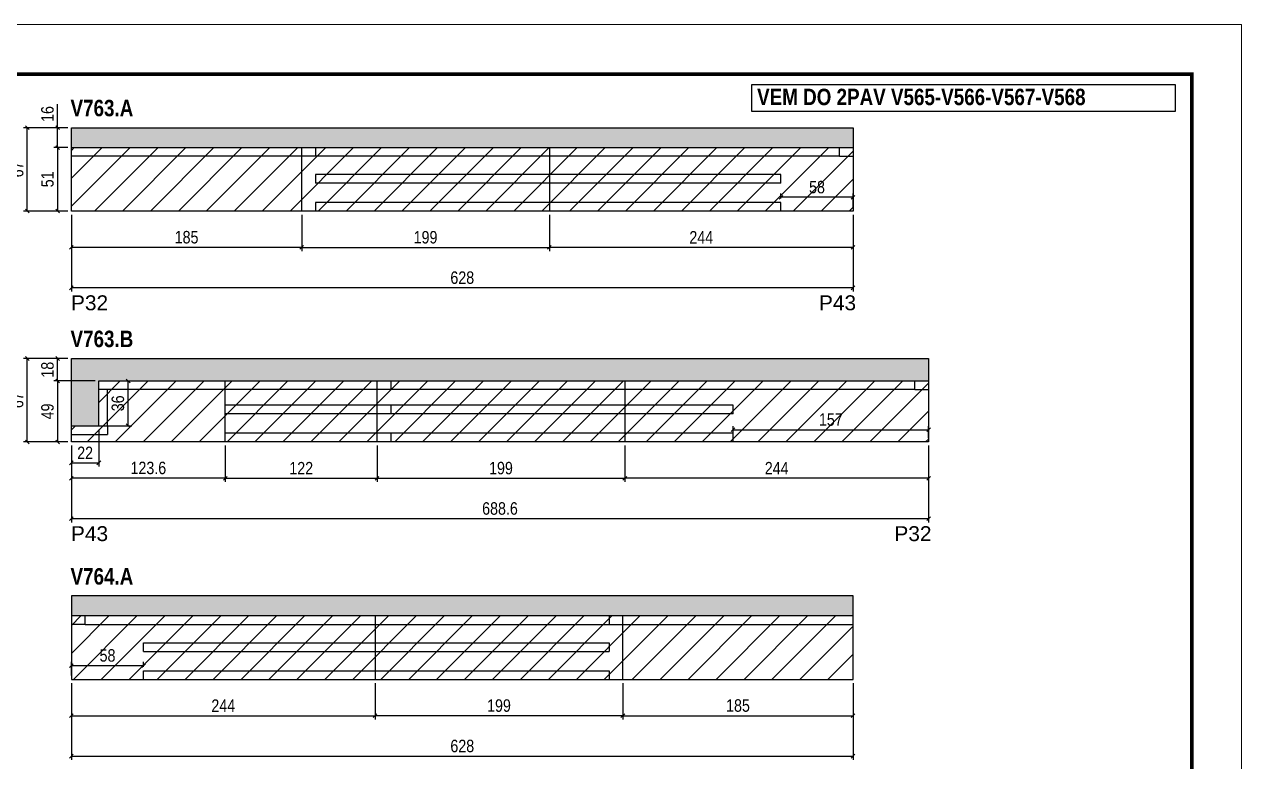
# Model space of a CAD drawing. Extents: x 3309 to 9563, y -2522 to 14608.
# Drawn here: x 3816 to 4794, y 10570 to 11162 of the extents above; entities that cross this region are included whole.
import ezdxf

# ---------------------------------------------------------------- set-up
doc = ezdxf.new("R2010")
doc.units = 0
doc.linetypes.add('DASHED', pattern=[0.75, 0.5, -0.25])
for name, color, linetype in [('5', 5, 'Continuous'), ('COTA', 241, 'Continuous'), ('NOMENCLATURA', 7, 'Continuous'), ('Painéis', 200, 'Continuous'), ('SARR_2.2x7', 40, 'Continuous')]:
    doc.layers.add(name, color=color, linetype=linetype)
for name, color, linetype, lineweight in [('Folhas', 255, 'Continuous', 9), ('Hachura', 251, 'Continuous', 9), ('SARRAFO DE PRESSAO', 251, 'DASHED', 9)]:
    doc.layers.add(name, color=color, linetype=linetype, lineweight=lineweight)
doc.styles.add('COTA TECNICA', font='techl___.ttf', dxfattribs={"height": 10})
doc.styles.get("Standard").update_dxf_attribs({"font": 'arial.ttf'})
doc.styles.add('TECNICA', font='techb___.ttf', dxfattribs={"height": 10})
doc.dimstyles.new('PAINEL', dxfattribs={"dimtxt": 10, "dimasz": 3, "dimexe": 3, "dimexo": 3, "dimgap": 3, "dimtad": 1, "dimdec": 1, "dimzin": 12, "dimdsep": 46, "dimtxsty": 'COTA TECNICA', "dimblk1": 'OBLIQUE', "dimblk2": 'OBLIQUE', "dimsah": 1, "dimcen": 0.9, "dimclrd": 4, "dimclre": 4, "dimclrt": 240, "dimadec": 1, "dimazin": 3, "dimtfac": 1, "dimtdec": 1, "dimtmove": 0, "dimatfit": 3, "dimfxl": 1, "dimtolj": 1, "dimtzin": 12, "dimarcsym": 0})

# ---------------------------------------------------------------- blocks, each defined once
blk = doc.blocks.new('9999999999')
at = {"layer": 'Folhas'}
blk.add_lwpolyline([(98138.98, 34190.21), (99623.98, 34190.21), (99623.98, 35240.21), (98138.98, 35240.21)], close=True, dxfattribs=at)
at = {"layer": 'Folhas', "color": 30, "const_width": 3}
blk.add_lwpolyline([(98213.98, 34230.21), (99583.98, 34230.21), (99583.98, 35200.21), (98213.98, 35200.21)], close=True, dxfattribs=at)
blk = doc.blocks.new('_Oblique')
at = {"color": 0, "linetype": 'ByBlock', "lineweight": -2}
blk.add_line((-0.5, -0.5), (0.5, 0.5), dxfattribs=at)
blk = doc.blocks.new('*D2020')
at = {"layer": 'COTA', "color": 4, "lineweight": -2, "transparency": 16777216}
for p, q in [((3854.22, 11009.11), (3854.22, 10947.45)), ((4482.22, 11009.11), (4482.22, 10947.45)), ((4482.22, 10950.45), (3854.22, 10950.45))]:
    blk.add_line(p, q, dxfattribs=at)
at = {"layer": 'Defpoints', "color": 0, "transparency": 16777216}
for p in [(3854.22, 11012.11), (4482.22, 11012.11), (3854.22, 10950.45)]:
    blk.add_point(p, dxfattribs=at)
at = {"layer": 'COTA', "color": 4, "lineweight": -2, "transparency": 16777216, "xscale": 3, "yscale": 3, "zscale": 3, "rotation": 180}
blk.add_blockref('_Oblique', (3854.22, 10950.45), dxfattribs=at)
at = {"layer": 'COTA', "color": 4, "lineweight": -2, "transparency": 16777216, "xscale": 3, "yscale": 3, "zscale": 3}
blk.add_blockref('_Oblique', (4482.22, 10950.45), dxfattribs=at)
at = {"layer": 'COTA', "color": 240, "transparency": 16777216, "insert": (4168.22, 10958.57), "char_height": 10, "attachment_point": 5, "style": 'COTA TECNICA'}
blk.add_mtext('\\A1;628', dxfattribs=at)
blk = doc.blocks.new('*D2021')
at = {"layer": 'COTA', "color": 4, "lineweight": -2, "transparency": 16777216}
for p, q in [((4238.22, 11009.11), (4238.22, 10979.93)), ((4482.22, 11009.11), (4482.22, 10979.93)), ((4482.22, 10982.93), (4238.22, 10982.93))]:
    blk.add_line(p, q, dxfattribs=at)
at = {"layer": 'Defpoints', "color": 0, "transparency": 16777216}
for p in [(4238.22, 11012.11), (4482.22, 11012.11), (4238.22, 10982.93)]:
    blk.add_point(p, dxfattribs=at)
at = {"layer": 'COTA', "color": 4, "lineweight": -2, "transparency": 16777216, "xscale": 3, "yscale": 3, "zscale": 3, "rotation": 180}
blk.add_blockref('_Oblique', (4238.22, 10982.93), dxfattribs=at)
at = {"layer": 'COTA', "color": 4, "lineweight": -2, "transparency": 16777216, "xscale": 3, "yscale": 3, "zscale": 3}
blk.add_blockref('_Oblique', (4482.22, 10982.93), dxfattribs=at)
at = {"layer": 'COTA', "color": 240, "transparency": 16777216, "insert": (4360.22, 10991.01), "char_height": 10, "attachment_point": 5, "style": 'COTA TECNICA'}
blk.add_mtext('\\A1;244', dxfattribs=at)
blk = doc.blocks.new('*D2000')
at = {"layer": 'COTA', "color": 4, "lineweight": -2, "transparency": 16777216}
for p, q in [((3854.22, 11009.11), (3854.22, 10979.93)), ((4039.22, 11009.11), (4039.22, 10979.93)), ((4039.22, 10982.93), (3854.22, 10982.93))]:
    blk.add_line(p, q, dxfattribs=at)
at = {"layer": 'Defpoints', "color": 0, "transparency": 16777216}
for p in [(3854.22, 11012.11), (4039.22, 11012.11), (3854.22, 10982.93)]:
    blk.add_point(p, dxfattribs=at)
at = {"layer": 'COTA', "color": 4, "lineweight": -2, "transparency": 16777216, "xscale": 3, "yscale": 3, "zscale": 3, "rotation": 180}
blk.add_blockref('_Oblique', (3854.22, 10982.93), dxfattribs=at)
at = {"layer": 'COTA', "color": 4, "lineweight": -2, "transparency": 16777216, "xscale": 3, "yscale": 3, "zscale": 3}
blk.add_blockref('_Oblique', (4039.22, 10982.93), dxfattribs=at)
at = {"layer": 'COTA', "color": 240, "transparency": 16777216, "insert": (3946.72, 10991.07), "char_height": 10, "attachment_point": 5, "style": 'COTA TECNICA'}
blk.add_mtext('\\A1;185', dxfattribs=at)
blk = doc.blocks.new('*D2022')
at = {"layer": 'COTA', "color": 4, "lineweight": -2, "transparency": 16777216}
for p, q in [((3851.22, 11063.11), (3840.11, 11063.11)), ((3843.11, 11063.11), (3843.11, 11012.11)), ((3851.22, 11012.11), (3840.11, 11012.11))]:
    blk.add_line(p, q, dxfattribs=at)
at = {"layer": 'Defpoints', "color": 0, "transparency": 16777216}
for p in [(3854.22, 11063.11), (3843.11, 11012.11), (3854.22, 11012.11)]:
    blk.add_point(p, dxfattribs=at)
at = {"layer": 'COTA', "color": 4, "lineweight": -2, "transparency": 16777216, "xscale": 3, "yscale": 3, "zscale": 3}
for p, rotation in [((3843.11, 11063.11), 90), ((3843.11, 11012.11), 270)]:
    blk.add_blockref('_Oblique', p, dxfattribs=dict(at, rotation=rotation))
at = {"layer": 'COTA', "color": 240, "transparency": 16777216, "insert": (3835, 11037.61), "char_height": 10, "attachment_point": 5, "rotation": 90, "style": 'COTA TECNICA'}
blk.add_mtext('\\A1;51', dxfattribs=at)
blk = doc.blocks.new('*D2023')
at = {"layer": 'COTA', "color": 4, "lineweight": -2, "transparency": 16777216}
for p, q in [((3843.11, 11079.11), (3843.11, 11098.13)), ((3851.22, 11079.11), (3840.11, 11079.11)), ((3843.11, 11063.11), (3843.11, 11079.11)), ((3851.22, 11063.11), (3840.11, 11063.11))]:
    blk.add_line(p, q, dxfattribs=at)
at = {"layer": 'Defpoints', "color": 0, "transparency": 16777216}
for p in [(3843.11, 11079.11), (3854.22, 11079.11), (3854.22, 11063.11)]:
    blk.add_point(p, dxfattribs=at)
at = {"layer": 'COTA', "color": 4, "lineweight": -2, "transparency": 16777216, "xscale": 3, "yscale": 3, "zscale": 3}
for p, rotation in [((3843.11, 11079.11), 90), ((3843.11, 11063.11), 270)]:
    blk.add_blockref('_Oblique', p, dxfattribs=dict(at, rotation=rotation))
at = {"layer": 'COTA', "color": 240, "transparency": 16777216, "insert": (3835.01, 11090.12), "char_height": 10, "attachment_point": 5, "rotation": 90, "style": 'COTA TECNICA'}
blk.add_mtext('\\A1;16', dxfattribs=at)
blk = doc.blocks.new('*D2055')
at = {"layer": 'COTA', "color": 4, "lineweight": -2, "transparency": 16777216}
for p, q in [((3851.22, 11079.11), (3815.76, 11079.11)), ((3818.76, 11012.11), (3818.76, 11079.11)), ((3851.22, 11012.11), (3815.76, 11012.11))]:
    blk.add_line(p, q, dxfattribs=at)
at = {"layer": 'Defpoints', "color": 0, "transparency": 16777216}
for p in [(3818.76, 11079.11), (3854.22, 11079.11), (3854.22, 11012.11)]:
    blk.add_point(p, dxfattribs=at)
at = {"layer": 'COTA', "color": 4, "lineweight": -2, "transparency": 16777216, "xscale": 3, "yscale": 3, "zscale": 3}
for p, rotation in [((3818.76, 11079.11), 90), ((3818.76, 11012.11), 270)]:
    blk.add_blockref('_Oblique', p, dxfattribs=dict(at, rotation=rotation))
at = {"layer": 'COTA', "color": 240, "transparency": 16777216, "insert": (3810.66, 11045.61), "char_height": 10, "attachment_point": 5, "rotation": 90, "style": 'COTA TECNICA'}
blk.add_mtext('\\A1;67', dxfattribs=at)
blk = doc.blocks.new('*D2056')
at = {"layer": 'COTA', "color": 4, "lineweight": -2, "transparency": 16777216}
for p, q in [((3854.22, 10823.66), (3854.22, 10761.99)), ((4542.82, 10823.66), (4542.82, 10761.99)), ((4542.82, 10764.99), (3854.22, 10764.99))]:
    blk.add_line(p, q, dxfattribs=at)
at = {"layer": 'Defpoints', "color": 0, "transparency": 16777216}
for p in [(3854.22, 10826.66), (4542.82, 10826.66), (3854.22, 10764.99)]:
    blk.add_point(p, dxfattribs=at)
at = {"layer": 'COTA', "color": 4, "lineweight": -2, "transparency": 16777216, "xscale": 3, "yscale": 3, "zscale": 3, "rotation": 180}
blk.add_blockref('_Oblique', (3854.22, 10764.99), dxfattribs=at)
at = {"layer": 'COTA', "color": 4, "lineweight": -2, "transparency": 16777216, "xscale": 3, "yscale": 3, "zscale": 3}
blk.add_blockref('_Oblique', (4542.82, 10764.99), dxfattribs=at)
at = {"layer": 'COTA', "color": 240, "transparency": 16777216, "insert": (4198.52, 10773.12), "char_height": 10, "attachment_point": 5, "style": 'COTA TECNICA'}
blk.add_mtext('\\A1;688.6', dxfattribs=at)
blk = doc.blocks.new('*D2057')
at = {"layer": 'COTA', "color": 4, "lineweight": -2, "transparency": 16777216}
for p, q in [((4298.82, 10823.66), (4298.82, 10794.48)), ((4542.82, 10823.66), (4542.82, 10794.48)), ((4542.82, 10797.48), (4298.82, 10797.48))]:
    blk.add_line(p, q, dxfattribs=at)
at = {"layer": 'Defpoints', "color": 0, "transparency": 16777216}
for p in [(4298.82, 10826.66), (4542.82, 10826.66), (4298.82, 10797.48)]:
    blk.add_point(p, dxfattribs=at)
at = {"layer": 'COTA', "color": 4, "lineweight": -2, "transparency": 16777216, "xscale": 3, "yscale": 3, "zscale": 3, "rotation": 180}
blk.add_blockref('_Oblique', (4298.82, 10797.48), dxfattribs=at)
at = {"layer": 'COTA', "color": 4, "lineweight": -2, "transparency": 16777216, "xscale": 3, "yscale": 3, "zscale": 3}
blk.add_blockref('_Oblique', (4542.82, 10797.48), dxfattribs=at)
at = {"layer": 'COTA', "color": 240, "transparency": 16777216, "insert": (4420.82, 10805.55), "char_height": 10, "attachment_point": 5, "style": 'COTA TECNICA'}
blk.add_mtext('\\A1;244', dxfattribs=at)
blk = doc.blocks.new('*D2004')
at = {"layer": 'COTA', "color": 4, "lineweight": -2, "transparency": 16777216}
for p, q in [((3854.22, 10823.66), (3854.22, 10794.48)), ((3977.82, 10823.66), (3977.82, 10794.48)), ((3977.82, 10797.48), (3854.22, 10797.48))]:
    blk.add_line(p, q, dxfattribs=at)
at = {"layer": 'Defpoints', "color": 0, "transparency": 16777216}
for p in [(3854.22, 10826.66), (3977.82, 10826.66), (3854.22, 10797.48)]:
    blk.add_point(p, dxfattribs=at)
at = {"layer": 'COTA', "color": 4, "lineweight": -2, "transparency": 16777216, "xscale": 3, "yscale": 3, "zscale": 3, "rotation": 180}
blk.add_blockref('_Oblique', (3854.22, 10797.48), dxfattribs=at)
at = {"layer": 'COTA', "color": 4, "lineweight": -2, "transparency": 16777216, "xscale": 3, "yscale": 3, "zscale": 3}
blk.add_blockref('_Oblique', (3977.82, 10797.48), dxfattribs=at)
at = {"layer": 'COTA', "color": 240, "transparency": 16777216, "insert": (3916.02, 10805.7), "char_height": 10, "attachment_point": 5, "style": 'COTA TECNICA'}
blk.add_mtext('\\A1;123.6', dxfattribs=at)
blk = doc.blocks.new('*D2058')
at = {"layer": 'COTA', "color": 4, "lineweight": -2, "transparency": 16777216}
for p, q in [((3873.22, 10875.66), (3840.11, 10875.66)), ((3843.11, 10875.66), (3843.11, 10826.66)), ((3851.22, 10826.66), (3840.11, 10826.66))]:
    blk.add_line(p, q, dxfattribs=at)
at = {"layer": 'Defpoints', "color": 0, "transparency": 16777216}
for p in [(3876.22, 10875.66), (3843.11, 10826.66), (3854.22, 10826.66)]:
    blk.add_point(p, dxfattribs=at)
at = {"layer": 'COTA', "color": 4, "lineweight": -2, "transparency": 16777216, "xscale": 3, "yscale": 3, "zscale": 3}
for p, rotation in [((3843.11, 10875.66), 90), ((3843.11, 10826.66), 270)]:
    blk.add_blockref('_Oblique', p, dxfattribs=dict(at, rotation=rotation))
at = {"layer": 'COTA', "color": 240, "transparency": 16777216, "insert": (3835.01, 10851.16), "char_height": 10, "attachment_point": 5, "rotation": 90, "style": 'COTA TECNICA'}
blk.add_mtext('\\A1;49', dxfattribs=at)
blk = doc.blocks.new('*D2059')
at = {"layer": 'COTA', "color": 4, "lineweight": -2, "transparency": 16777216}
for p, q in [((3851.22, 10893.66), (3840.11, 10893.66)), ((3843.11, 10875.66), (3843.11, 10893.66)), ((3873.22, 10875.66), (3840.11, 10875.66))]:
    blk.add_line(p, q, dxfattribs=at)
at = {"layer": 'Defpoints', "color": 0, "transparency": 16777216}
for p in [(3843.11, 10893.66), (3854.22, 10893.66), (3876.22, 10875.66)]:
    blk.add_point(p, dxfattribs=at)
at = {"layer": 'COTA', "color": 4, "lineweight": -2, "transparency": 16777216, "xscale": 3, "yscale": 3, "zscale": 3}
for p, rotation in [((3843.11, 10893.66), 90), ((3843.11, 10875.66), 270)]:
    blk.add_blockref('_Oblique', p, dxfattribs=dict(at, rotation=rotation))
at = {"layer": 'COTA', "color": 240, "transparency": 16777216, "insert": (3835.02, 10884.66), "char_height": 10, "attachment_point": 5, "rotation": 90, "style": 'COTA TECNICA'}
blk.add_mtext('\\A1;18', dxfattribs=at)
blk = doc.blocks.new('*D2060')
at = {"layer": 'COTA', "color": 4, "lineweight": -2, "transparency": 16777216}
for p, q in [((3851.22, 10893.66), (3815.76, 10893.66)), ((3818.76, 10826.66), (3818.76, 10893.66)), ((3851.22, 10826.66), (3815.76, 10826.66))]:
    blk.add_line(p, q, dxfattribs=at)
at = {"layer": 'Defpoints', "color": 0, "transparency": 16777216}
for p in [(3818.76, 10893.66), (3854.22, 10893.66), (3854.22, 10826.66)]:
    blk.add_point(p, dxfattribs=at)
at = {"layer": 'COTA', "color": 4, "lineweight": -2, "transparency": 16777216, "xscale": 3, "yscale": 3, "zscale": 3}
for p, rotation in [((3818.76, 10893.66), 90), ((3818.76, 10826.66), 270)]:
    blk.add_blockref('_Oblique', p, dxfattribs=dict(at, rotation=rotation))
at = {"layer": 'COTA', "color": 240, "transparency": 16777216, "insert": (3810.66, 10860.16), "char_height": 10, "attachment_point": 5, "rotation": 90, "style": 'COTA TECNICA'}
blk.add_mtext('\\A1;67', dxfattribs=at)
blk = doc.blocks.new('*D2061')
at = {"layer": 'COTA', "color": 4, "lineweight": -2, "transparency": 16777216}
for p, q in [((4424.22, 11022.11), (4424.22, 11026.2)), ((4482.22, 11023.2), (4424.22, 11023.2)), ((4482.22, 11015.11), (4482.22, 11026.2))]:
    blk.add_line(p, q, dxfattribs=at)
at = {"layer": 'Defpoints', "color": 0, "transparency": 16777216}
for p in [(4424.22, 11023.2), (4424.22, 11019.11), (4482.22, 11012.11)]:
    blk.add_point(p, dxfattribs=at)
at = {"layer": 'COTA', "color": 4, "lineweight": -2, "transparency": 16777216, "xscale": 3, "yscale": 3, "zscale": 3, "rotation": 180}
blk.add_blockref('_Oblique', (4424.22, 11023.2), dxfattribs=at)
at = {"layer": 'COTA', "color": 4, "lineweight": -2, "transparency": 16777216, "xscale": 3, "yscale": 3, "zscale": 3}
blk.add_blockref('_Oblique', (4482.22, 11023.2), dxfattribs=at)
at = {"layer": 'COTA', "color": 240, "transparency": 16777216, "insert": (4453.22, 11031.33), "char_height": 10, "attachment_point": 5, "style": 'COTA TECNICA'}
blk.add_mtext('\\A1;58', dxfattribs=at)
blk = doc.blocks.new('*D2062')
at = {"layer": 'COTA', "color": 4, "lineweight": -2, "transparency": 16777216}
for p, q in [((4039.22, 11009.11), (4039.22, 10979.93)), ((4238.22, 11009.11), (4238.22, 10979.93)), ((4039.22, 10982.93), (4238.22, 10982.93))]:
    blk.add_line(p, q, dxfattribs=at)
at = {"layer": 'Defpoints', "color": 0, "transparency": 16777216}
for p in [(4039.22, 11012.11), (4238.22, 11012.11), (4238.22, 10982.93)]:
    blk.add_point(p, dxfattribs=at)
at = {"layer": 'COTA', "color": 4, "lineweight": -2, "transparency": 16777216, "xscale": 3, "yscale": 3, "zscale": 3, "rotation": 180}
blk.add_blockref('_Oblique', (4039.22, 10982.93), dxfattribs=at)
at = {"layer": 'COTA', "color": 4, "lineweight": -2, "transparency": 16777216, "xscale": 3, "yscale": 3, "zscale": 3}
blk.add_blockref('_Oblique', (4238.22, 10982.93), dxfattribs=at)
at = {"layer": 'COTA', "color": 240, "transparency": 16777216, "insert": (4138.72, 10991.02), "char_height": 10, "attachment_point": 5, "style": 'COTA TECNICA'}
blk.add_mtext('\\A1;199', dxfattribs=at)
blk = doc.blocks.new('*D2063')
at = {"layer": 'COTA', "color": 4, "lineweight": -2, "transparency": 16777216}
for p, q in [((4099.82, 10823.66), (4099.82, 10794.48)), ((4298.82, 10823.66), (4298.82, 10794.48)), ((4099.82, 10797.48), (4298.82, 10797.48))]:
    blk.add_line(p, q, dxfattribs=at)
at = {"layer": 'Defpoints', "color": 0, "transparency": 16777216}
for p in [(4099.82, 10826.66), (4298.82, 10826.66), (4298.82, 10797.48)]:
    blk.add_point(p, dxfattribs=at)
at = {"layer": 'COTA', "color": 4, "lineweight": -2, "transparency": 16777216, "xscale": 3, "yscale": 3, "zscale": 3, "rotation": 180}
blk.add_blockref('_Oblique', (4099.82, 10797.48), dxfattribs=at)
at = {"layer": 'COTA', "color": 4, "lineweight": -2, "transparency": 16777216, "xscale": 3, "yscale": 3, "zscale": 3}
blk.add_blockref('_Oblique', (4298.82, 10797.48), dxfattribs=at)
at = {"layer": 'COTA', "color": 240, "transparency": 16777216, "insert": (4199.32, 10805.57), "char_height": 10, "attachment_point": 5, "style": 'COTA TECNICA'}
blk.add_mtext('\\A1;199', dxfattribs=at)
blk = doc.blocks.new('*D2064')
at = {"layer": 'COTA', "color": 4, "lineweight": -2, "transparency": 16777216}
for p, q in [((3977.82, 10823.66), (3977.82, 10794.48)), ((4099.82, 10823.66), (4099.82, 10794.48)), ((3977.82, 10797.48), (4099.82, 10797.48))]:
    blk.add_line(p, q, dxfattribs=at)
at = {"layer": 'Defpoints', "color": 0, "transparency": 16777216}
for p in [(3977.82, 10826.66), (4099.82, 10826.66), (4099.82, 10797.48)]:
    blk.add_point(p, dxfattribs=at)
at = {"layer": 'COTA', "color": 4, "lineweight": -2, "transparency": 16777216, "xscale": 3, "yscale": 3, "zscale": 3, "rotation": 180}
blk.add_blockref('_Oblique', (3977.82, 10797.48), dxfattribs=at)
at = {"layer": 'COTA', "color": 4, "lineweight": -2, "transparency": 16777216, "xscale": 3, "yscale": 3, "zscale": 3}
blk.add_blockref('_Oblique', (4099.82, 10797.48), dxfattribs=at)
at = {"layer": 'COTA', "color": 240, "transparency": 16777216, "insert": (4038.82, 10805.54), "char_height": 10, "attachment_point": 5, "style": 'COTA TECNICA'}
blk.add_mtext('\\A1;122', dxfattribs=at)
blk = doc.blocks.new('*D2065')
at = {"layer": 'COTA', "color": 4, "lineweight": -2, "transparency": 16777216}
for p, q in [((4385.82, 10829.66), (4385.82, 10839.45)), ((4385.82, 10836.45), (4542.82, 10836.45)), ((4542.82, 10829.66), (4542.82, 10839.45))]:
    blk.add_line(p, q, dxfattribs=at)
at = {"layer": 'Defpoints', "color": 0, "transparency": 16777216}
for p in [(4542.82, 10836.45), (4385.82, 10826.66), (4542.82, 10826.66)]:
    blk.add_point(p, dxfattribs=at)
at = {"layer": 'COTA', "color": 4, "lineweight": -2, "transparency": 16777216, "xscale": 3, "yscale": 3, "zscale": 3, "rotation": 180}
blk.add_blockref('_Oblique', (4385.82, 10836.45), dxfattribs=at)
at = {"layer": 'COTA', "color": 4, "lineweight": -2, "transparency": 16777216, "xscale": 3, "yscale": 3, "zscale": 3}
blk.add_blockref('_Oblique', (4542.82, 10836.45), dxfattribs=at)
at = {"layer": 'COTA', "color": 240, "transparency": 16777216, "insert": (4464.32, 10844.56), "char_height": 10, "attachment_point": 5, "style": 'COTA TECNICA'}
blk.add_mtext('\\A1;157', dxfattribs=at)
blk = doc.blocks.new('*D2066')
at = {"layer": 'COTA', "color": 4, "lineweight": -2, "transparency": 16777216}
for p, q in [((3879.22, 10875.66), (3902.8, 10875.66)), ((3899.8, 10839.66), (3899.8, 10875.66)), ((3879.22, 10839.66), (3902.8, 10839.66))]:
    blk.add_line(p, q, dxfattribs=at)
at = {"layer": 'Defpoints', "color": 0, "transparency": 16777216}
for p in [(3876.22, 10875.66), (3899.8, 10875.66), (3876.22, 10839.66)]:
    blk.add_point(p, dxfattribs=at)
at = {"layer": 'COTA', "color": 4, "lineweight": -2, "transparency": 16777216, "xscale": 3, "yscale": 3, "zscale": 3}
for p, rotation in [((3899.8, 10875.66), 90), ((3899.8, 10839.66), 270)]:
    blk.add_blockref('_Oblique', p, dxfattribs=dict(at, rotation=rotation))
at = {"layer": 'COTA', "color": 240, "transparency": 16777216, "insert": (3891.58, 10857.66), "char_height": 10, "attachment_point": 5, "rotation": 90, "style": 'COTA TECNICA'}
blk.add_mtext('\\A1;36', dxfattribs=at)
blk = doc.blocks.new('*D2067')
at = {"layer": 'COTA', "color": 4, "lineweight": -2, "transparency": 16777216}
for p, q in [((3876.22, 10836.66), (3876.22, 10806.86)), ((3854.22, 10823.66), (3854.22, 10806.86)), ((3854.22, 10809.86), (3876.22, 10809.86))]:
    blk.add_line(p, q, dxfattribs=at)
at = {"layer": 'Defpoints', "color": 0, "transparency": 16777216}
for p in [(3876.22, 10839.66), (3854.22, 10826.66), (3876.22, 10809.86)]:
    blk.add_point(p, dxfattribs=at)
at = {"layer": 'COTA', "color": 4, "lineweight": -2, "transparency": 16777216, "xscale": 3, "yscale": 3, "zscale": 3, "rotation": 180}
blk.add_blockref('_Oblique', (3854.22, 10809.86), dxfattribs=at)
at = {"layer": 'COTA', "color": 4, "lineweight": -2, "transparency": 16777216, "xscale": 3, "yscale": 3, "zscale": 3}
blk.add_blockref('_Oblique', (3876.22, 10809.86), dxfattribs=at)
at = {"layer": 'COTA', "color": 240, "transparency": 16777216, "insert": (3865.22, 10817.86), "char_height": 10, "attachment_point": 5, "style": 'COTA TECNICA'}
blk.add_mtext('\\A1;22', dxfattribs=at)
blk = doc.blocks.new('*D2068')
at = {"layer": 'COTA', "color": 4, "lineweight": -2, "transparency": 16777216}
for p, q in [((3854.22, 10632.88), (3854.22, 10571.21)), ((4482.22, 10632.88), (4482.22, 10571.21)), ((3854.22, 10574.21), (4482.22, 10574.21))]:
    blk.add_line(p, q, dxfattribs=at)
at = {"layer": 'Defpoints', "color": 0, "transparency": 16777216}
for p in [(3854.22, 10635.88), (4482.22, 10635.88), (4482.22, 10574.21)]:
    blk.add_point(p, dxfattribs=at)
at = {"layer": 'COTA', "color": 4, "lineweight": -2, "transparency": 16777216, "xscale": 3, "yscale": 3, "zscale": 3, "rotation": 180}
blk.add_blockref('_Oblique', (3854.22, 10574.21), dxfattribs=at)
at = {"layer": 'COTA', "color": 4, "lineweight": -2, "transparency": 16777216, "xscale": 3, "yscale": 3, "zscale": 3}
blk.add_blockref('_Oblique', (4482.22, 10574.21), dxfattribs=at)
at = {"layer": 'COTA', "color": 240, "transparency": 16777216, "insert": (4168.22, 10582.33), "char_height": 10, "attachment_point": 5, "style": 'COTA TECNICA'}
blk.add_mtext('\\A1;628', dxfattribs=at)
blk = doc.blocks.new('*D2069')
at = {"layer": 'COTA', "color": 4, "lineweight": -2, "transparency": 16777216}
for p, q in [((3854.22, 10632.88), (3854.22, 10603.7)), ((4098.22, 10632.88), (4098.22, 10603.7)), ((3854.22, 10606.7), (4098.22, 10606.7))]:
    blk.add_line(p, q, dxfattribs=at)
at = {"layer": 'Defpoints', "color": 0, "transparency": 16777216}
for p in [(3854.22, 10635.88), (4098.22, 10635.88), (4098.22, 10606.7)]:
    blk.add_point(p, dxfattribs=at)
at = {"layer": 'COTA', "color": 4, "lineweight": -2, "transparency": 16777216, "xscale": 3, "yscale": 3, "zscale": 3, "rotation": 180}
blk.add_blockref('_Oblique', (3854.22, 10606.7), dxfattribs=at)
at = {"layer": 'COTA', "color": 4, "lineweight": -2, "transparency": 16777216, "xscale": 3, "yscale": 3, "zscale": 3}
blk.add_blockref('_Oblique', (4098.22, 10606.7), dxfattribs=at)
at = {"layer": 'COTA', "color": 240, "transparency": 16777216, "insert": (3976.22, 10614.77), "char_height": 10, "attachment_point": 5, "style": 'COTA TECNICA'}
blk.add_mtext('\\A1;244', dxfattribs=at)
blk = doc.blocks.new('*D2005')
at = {"layer": 'COTA', "color": 4, "lineweight": -2, "transparency": 16777216}
for p, q in [((4297.22, 10632.88), (4297.22, 10603.7)), ((4482.22, 10632.88), (4482.22, 10603.7)), ((4297.22, 10606.7), (4482.22, 10606.7))]:
    blk.add_line(p, q, dxfattribs=at)
at = {"layer": 'Defpoints', "color": 0, "transparency": 16777216}
for p in [(4297.22, 10635.88), (4482.22, 10635.88), (4482.22, 10606.7)]:
    blk.add_point(p, dxfattribs=at)
at = {"layer": 'COTA', "color": 4, "lineweight": -2, "transparency": 16777216, "xscale": 3, "yscale": 3, "zscale": 3, "rotation": 180}
blk.add_blockref('_Oblique', (4297.22, 10606.7), dxfattribs=at)
at = {"layer": 'COTA', "color": 4, "lineweight": -2, "transparency": 16777216, "xscale": 3, "yscale": 3, "zscale": 3}
blk.add_blockref('_Oblique', (4482.22, 10606.7), dxfattribs=at)
at = {"layer": 'COTA', "color": 240, "transparency": 16777216, "insert": (4389.72, 10614.83), "char_height": 10, "attachment_point": 5, "style": 'COTA TECNICA'}
blk.add_mtext('\\A1;185', dxfattribs=at)
blk = doc.blocks.new('*D2024')
at = {"layer": 'COTA', "color": 4, "lineweight": -2, "transparency": 16777216}
for p, q in [((3854.22, 10638.88), (3854.22, 10649.96)), ((3854.22, 10646.96), (3912.22, 10646.96)), ((3912.22, 10645.88), (3912.22, 10649.96))]:
    blk.add_line(p, q, dxfattribs=at)
at = {"layer": 'Defpoints', "color": 0, "transparency": 16777216}
for p in [(3912.22, 10646.96), (3912.22, 10642.88), (3854.22, 10635.88)]:
    blk.add_point(p, dxfattribs=at)
at = {"layer": 'COTA', "color": 4, "lineweight": -2, "transparency": 16777216, "xscale": 3, "yscale": 3, "zscale": 3, "rotation": 180}
blk.add_blockref('_Oblique', (3854.22, 10646.96), dxfattribs=at)
at = {"layer": 'COTA', "color": 4, "lineweight": -2, "transparency": 16777216, "xscale": 3, "yscale": 3, "zscale": 3}
blk.add_blockref('_Oblique', (3912.22, 10646.96), dxfattribs=at)
at = {"layer": 'COTA', "color": 240, "transparency": 16777216, "insert": (3883.22, 10655.09), "char_height": 10, "attachment_point": 5, "style": 'COTA TECNICA'}
blk.add_mtext('\\A1;58', dxfattribs=at)
blk = doc.blocks.new('*D2025')
at = {"layer": 'COTA', "color": 4, "lineweight": -2, "transparency": 16777216}
for p, q in [((4098.22, 10632.88), (4098.22, 10603.7)), ((4297.22, 10632.88), (4297.22, 10603.7)), ((4297.22, 10606.7), (4098.22, 10606.7))]:
    blk.add_line(p, q, dxfattribs=at)
at = {"layer": 'Defpoints', "color": 0, "transparency": 16777216}
for p in [(4098.22, 10635.88), (4297.22, 10635.88), (4098.22, 10606.7)]:
    blk.add_point(p, dxfattribs=at)
at = {"layer": 'COTA', "color": 4, "lineweight": -2, "transparency": 16777216, "xscale": 3, "yscale": 3, "zscale": 3, "rotation": 180}
blk.add_blockref('_Oblique', (4098.22, 10606.7), dxfattribs=at)
at = {"layer": 'COTA', "color": 4, "lineweight": -2, "transparency": 16777216, "xscale": 3, "yscale": 3, "zscale": 3}
blk.add_blockref('_Oblique', (4297.22, 10606.7), dxfattribs=at)
at = {"layer": 'COTA', "color": 240, "transparency": 16777216, "insert": (4197.72, 10614.79), "char_height": 10, "attachment_point": 5, "style": 'COTA TECNICA'}
blk.add_mtext('\\A1;199', dxfattribs=at)

msp = doc.modelspace()

# ---------------------------------------------------------------- hatches: boundary and pattern name
at = {"layer": 'COTA'}
h = msp.add_hatch(dxfattribs=at)
h.set_pattern_fill('AR-CONC', color=256, scale=0.03)
h.set_pattern_definition([(50, (-2904.7056, 209.4513), (5.46554, -0.4781726), [0.5715, -6.2865]), (355, (-2904.7056, 209.4513), (-1.0573026, 5.7317054), [0.4572, -5.0292175]), (100.451445, (-2904.25, 209.4114), (4.4082374, 5.2535326), [0.4857003, -5.3427073]), (46.1842, (-2904.7056, 210.975), (8.1323712, -1.26127), [0.85725, -9.42975]), (96.63556, (-2904.028, 210.87), (7.122124, 7.4227837), [0.7285507, -8.014068]), (351.18415, (-2904.7056, 210.975), (7.122124, 7.422784), [0.685799, -7.543792]), (21, (-2903.9436, 210.5943), (4.5484317, -3.067956), [0.5715, -6.2865]), (326, (-2903.9436, 210.5943), (1.8540609, 5.525639), [0.4572, -5.0292]), (71.451445, (-2903.5645, 210.3386), (6.4024926, 2.457683), [0.4857003, -5.3426981]), (37.5, (-2904.7056, 209.4513), (0.0926581, 2.53665117), [0, -4.96824, 0, -5.1054, 0, -5.04825]), (7.5, (-2904.7056, 209.4513), (2.0045899, 3.00541724), [0, -2.91084, 0, -4.85394, 0, -1.92405]), (327.5, (-2906.4048, 209.4513), (4.06771786, -0.17186232), [0, -1.905, 0, -5.9436, 0, -7.8867]), (317.5, (-2907.167, 209.4513), (4.4438754, 0.7627947), [0, -2.4765, 0, -3.94716, 0, -5.6007])])
h.paths.add_polyline_path([(4482.22, 11063.11), (4482.22, 11079.11), (3854.22, 11079.11), (3854.22, 11063.11)])
h = msp.add_hatch(dxfattribs=at)
h.set_pattern_fill('AR-CONC', color=256, scale=0.03)
h.paths.add_polyline_path([(4542.82, 10893.66), (3854.22, 10893.66), (3854.22, 10839.66), (3876.22, 10839.66), (3876.22, 10875.66), (4542.82, 10875.66)])
h = msp.add_hatch(dxfattribs=at)
h.set_pattern_fill('AR-CONC', color=256, scale=0.03)
h.set_pattern_definition([(50, (-2904.7056, -166.7846), (5.46554, -0.4781726), [0.5715, -6.2865]), (355, (-2904.7056, -166.7846), (-1.0573026, 5.7317054), [0.4572, -5.0292175]), (100.451445, (-2904.25, -166.8244), (4.4082374, 5.2535326), [0.4857003, -5.3427073]), (46.1842, (-2904.7056, -165.2606), (8.1323712, -1.26127), [0.85725, -9.42975]), (96.63556, (-2904.028, -165.366), (7.122124, 7.4227837), [0.7285507, -8.014068]), (351.18415, (-2904.7056, -165.261), (7.122124, 7.422784), [0.685799, -7.543792]), (21, (-2903.9436, -165.6416), (4.5484317, -3.067956), [0.5715, -6.2865]), (326, (-2903.9436, -165.6416), (1.8540609, 5.525639), [0.4572, -5.0292]), (71.451445, (-2903.5645, -165.897), (6.4024926, 2.457683), [0.4857003, -5.3426981]), (37.5, (-2904.7056, -166.7846), (0.0926581, 2.53665117), [0, -4.96824, 0, -5.1054, 0, -5.04825]), (7.5, (-2904.7056, -166.7846), (2.0045899, 3.00541724), [0, -2.91084, 0, -4.85394, 0, -1.92405]), (327.5, (-2906.4048, -166.7846), (4.06771786, -0.17186232), [0, -1.905, 0, -5.9436, 0, -7.8867]), (317.5, (-2907.167, -166.7846), (4.4438754, 0.7627947), [0, -2.4765, 0, -3.94716, 0, -5.6007])])
h.paths.add_polyline_path([(4482.22, 10686.88), (4482.22, 10702.88), (3854.22, 10702.88), (3854.22, 10686.88)])
at = {"layer": 'Hachura', "linetype": 'ByBlock'}
h = msp.add_hatch(dxfattribs=at)
h.set_pattern_fill('ANSI31', color=256, scale=5)
h.paths.add_polyline_path([(4039.22, 11063.11), (3854.22, 11063.11), (3854.22, 11012.11), (4039.22, 11012.11)])
h.paths.add_polyline_path([(4238.22, 11063.11), (4039.22, 11063.11), (4039.22, 11012.11), (4238.22, 11012.11)])
h.paths.add_polyline_path([(4482.22, 11063.11), (4238.22, 11063.11), (4238.22, 11012.11), (4482.22, 11012.11)])
h.paths.add_polyline_path([(4542.82, 10875.66), (4298.82, 10875.66), (4298.82, 10826.66), (4542.82, 10826.66)])
h.paths.add_polyline_path([(4298.82, 10875.66), (4099.82, 10875.66), (4099.82, 10826.66), (4298.82, 10826.66)])
h.paths.add_polyline_path([(4099.82, 10875.66), (3977.82, 10875.66), (3977.82, 10826.66), (4099.82, 10826.66)])
h.paths.add_polyline_path([(3977.82, 10875.66), (3876.22, 10875.66), (3876.22, 10839.66), (3854.22, 10839.66), (3854.22, 10826.66), (3977.82, 10826.66)])
h.paths.add_polyline_path([(4098.22, 10686.88), (3854.22, 10686.88), (3854.22, 10635.88), (4098.22, 10635.88)])
h.paths.add_polyline_path([(4297.22, 10686.88), (4098.22, 10686.88), (4098.22, 10635.88), (4297.22, 10635.88)])
h.paths.add_polyline_path([(4482.22, 10686.88), (4297.22, 10686.88), (4297.22, 10635.88), (4482.22, 10635.88)])
h.paths.add_polyline_path([(4520.82, 10492.38), (4419.22, 10492.38), (4419.22, 10443.38), (4542.82, 10443.38), (4542.82, 10456.38), (4520.82, 10456.38)])
h.paths.add_polyline_path([(4419.22, 10492.38), (4297.22, 10492.38), (4297.22, 10443.38), (4419.22, 10443.38)])
h.paths.add_polyline_path([(4297.22, 10492.38), (4098.22, 10492.38), (4098.22, 10443.38), (4297.22, 10443.38)])
h.paths.add_polyline_path([(4098.22, 10492.38), (3854.22, 10492.38), (3854.22, 10443.38), (4098.22, 10443.38)])

# ---------------------------------------------------------------- linework, layer by layer
at = {"layer": 'COTA'}
for p, q in [((3854.22, 11063.11), (3854.22, 11079.11)), ((3854.22, 11079.11), (4482.22, 11079.11)), ((4482.22, 11079.11), (4482.22, 11063.11)), ((4050.22, 11063.11), (4050.22, 11056.11)), ((4050.22, 11041.61), (4050.22, 11034.61)), ((4050.22, 11019.11), (4050.22, 11012.11)), ((3854.22, 10839.66), (3854.22, 10893.66)), ((3854.22, 10893.66), (4542.82, 10893.66)), ((4542.82, 10893.66), (4542.82, 10875.66)), ((4110.82, 10875.66), (4110.82, 10868.66)), ((4110.82, 10856.16), (4110.82, 10849.16)), ((3876.22, 10839.66), (3883.22, 10839.66)), ((3883.22, 10839.66), (3883.22, 10832.66)), ((4110.82, 10833.66), (4110.82, 10826.66)), ((4482.22, 10702.88), (3854.22, 10702.88)), ((3854.22, 10702.88), (3854.22, 10686.88)), ((4482.22, 10686.88), (4482.22, 10702.88)), ((4286.22, 10686.88), (4286.22, 10679.88)), ((4286.22, 10665.38), (4286.22, 10658.38)), ((4286.22, 10642.88), (4286.22, 10635.88))]:
    msp.add_line(p, q, dxfattribs=at)
at = {"layer": 'NOMENCLATURA'}
msp.add_lwpolyline([(4400.9, 11113.81), (4741.01, 11113.81), (4741.01, 11092.25), (4400.9, 11092.25)], close=True, dxfattribs=at)
at = {"layer": 'Painéis', "linetype": 'ByBlock'}
for p, q in [((3854.22, 11012.11), (3854.22, 11063.11)), ((3854.22, 11063.11), (4482.22, 11063.11)), ((4039.22, 11012.11), (4039.22, 11063.11)), ((4238.22, 11063.11), (4238.22, 11012.11)), ((4482.22, 11063.11), (4482.22, 11012.11)), ((4482.22, 11012.11), (3854.22, 11012.11)), ((3876.22, 10875.66), (4542.82, 10875.66)), ((3876.22, 10839.66), (3876.22, 10875.66)), ((3977.82, 10826.66), (3977.82, 10875.66)), ((4099.82, 10826.66), (4099.82, 10875.66)), ((4298.82, 10875.66), (4298.82, 10826.66)), ((4542.82, 10875.66), (4542.82, 10826.66)), ((3854.22, 10826.66), (3854.22, 10839.66)), ((3854.22, 10839.66), (3876.22, 10839.66)), ((4542.82, 10826.66), (3854.22, 10826.66)), ((4482.22, 10686.88), (3854.22, 10686.88)), ((3854.22, 10686.88), (3854.22, 10635.88)), ((4098.22, 10686.88), (4098.22, 10635.88)), ((4297.22, 10635.88), (4297.22, 10686.88)), ((4482.22, 10635.88), (4482.22, 10686.88)), ((3854.22, 10635.88), (4482.22, 10635.88))]:
    msp.add_line(p, q, dxfattribs=at)
at = {"layer": 'SARR_2.2x7', "linetype": 'Continuous'}
for p, q in [((4471.22, 11056.11), (4471.22, 11063.11)), ((4039.22, 11056.11), (3854.22, 11056.11)), ((4050.22, 11056.11), (4039.22, 11056.11)), ((4238.22, 11056.11), (4050.22, 11056.11)), ((4471.22, 11056.11), (4238.22, 11056.11)), ((4471.22, 11056.11), (4482.22, 11056.11)), ((4238.22, 11041.61), (4050.22, 11041.61)), ((4424.22, 11041.61), (4238.22, 11041.61)), ((4424.22, 11034.61), (4424.22, 11041.61)), ((4238.22, 11034.61), (4050.22, 11034.61)), ((4424.22, 11034.61), (4238.22, 11034.61)), ((4238.22, 11019.11), (4050.22, 11019.11)), ((4424.22, 11019.11), (4238.22, 11019.11)), ((4424.22, 11012.11), (4424.22, 11019.11)), ((4531.82, 10868.66), (4531.82, 10875.66)), ((3977.82, 10868.66), (3876.22, 10868.66)), ((3883.22, 10839.66), (3883.22, 10868.66)), ((4099.82, 10868.66), (3977.82, 10868.66)), ((4110.82, 10868.66), (4099.82, 10868.66)), ((4298.82, 10868.66), (4110.82, 10868.66)), ((4531.82, 10868.66), (4298.82, 10868.66)), ((4531.82, 10868.66), (4542.82, 10868.66)), ((4099.82, 10856.16), (3977.82, 10856.16)), ((4110.82, 10856.16), (4099.82, 10856.16)), ((4298.82, 10856.16), (4110.82, 10856.16)), ((4385.82, 10856.16), (4298.82, 10856.16)), ((4385.82, 10849.16), (4385.82, 10856.16)), ((4099.82, 10849.16), (3977.82, 10849.16)), ((4110.82, 10849.16), (4099.82, 10849.16)), ((4298.82, 10849.16), (4110.82, 10849.16)), ((4385.82, 10849.16), (4298.82, 10849.16)), ((3854.22, 10832.66), (3883.22, 10832.66)), ((4099.82, 10833.66), (3977.82, 10833.66)), ((4110.82, 10833.66), (4099.82, 10833.66)), ((4298.82, 10833.66), (4110.82, 10833.66)), ((4385.82, 10833.66), (4298.82, 10833.66)), ((4385.82, 10826.66), (4385.82, 10833.66)), ((3865.22, 10679.88), (3854.22, 10679.88)), ((3865.22, 10679.88), (3865.22, 10686.88)), ((3865.22, 10679.88), (4098.22, 10679.88)), ((4098.22, 10679.88), (4286.22, 10679.88)), ((4286.22, 10679.88), (4297.22, 10679.88)), ((4297.22, 10679.88), (4482.22, 10679.88)), ((3912.22, 10658.38), (3912.22, 10665.38)), ((3912.22, 10665.38), (4098.22, 10665.38)), ((4098.22, 10665.38), (4286.22, 10665.38)), ((3912.22, 10658.38), (4098.22, 10658.38)), ((4098.22, 10658.38), (4286.22, 10658.38)), ((3912.22, 10635.88), (3912.22, 10642.88)), ((3912.22, 10642.88), (4098.22, 10642.88)), ((4098.22, 10642.88), (4286.22, 10642.88))]:
    msp.add_line(p, q, dxfattribs=at)

# ---------------------------------------------------------------- block references
at = {"layer": 'SARRAFO DE PRESSAO', "color": 6, "linetype": 'ByBlock'}
msp.add_blockref('9999999999', (-94829.61, -24078.07), dxfattribs=at)

# ---------------------------------------------------------------- texts
at = {"layer": '5', "linetype": 'Continuous'}
for s, p in [('P32', (3853.88, 10932.43)), ('P43', (4454.78, 10932.43)), ('P43', (3853.88, 10746.98)), ('P32', (4515.38, 10746.98))]:
    msp.add_text(s, height=12, rotation=0.00004, dxfattribs=at).set_placement(p)
at = {"layer": 'NOMENCLATURA', "style": 'TECNICA'}
for s, p in [('VEM DO 2PAV V565-V566-V567-V568', (4405.09, 11097.22)), ('V763.A', (3853.51, 11088.3)), ('V763.B', (3853.51, 10902.84)), ('V764.A', (3853.51, 10712.06))]:
    msp.add_text(s, height=13.2, dxfattribs=at).set_placement(p)

# ---------------------------------------------------------------- dimensions: what is measured, and where the dimension line sits
at = {"layer": 'COTA'}
for base, p1, p2, angle, picture, middle in [((3843.11, 11079.11), (3854.22, 11063.11), (3854.22, 11079.11), 90, '*D2023', (3835.01, 11090.12)), ((3818.76, 11079.11), (3854.22, 11012.11), (3854.22, 11079.11), 90, '*D2055', (3810.66, 11045.61)), ((3843.11, 11012.11), (3854.22, 11063.11), (3854.22, 11012.11), 90, '*D2022', (3835, 11037.61)), ((4238.22, 10982.93), (4482.22, 11012.11), (4238.22, 11012.11), 180, '*D2021', (4360.22, 10991.01)), ((3818.76, 10893.66), (3854.22, 10826.66), (3854.22, 10893.66), 90, '*D2060', (3810.66, 10860.16)), ((3843.11, 10893.66), (3876.22, 10875.66), (3854.22, 10893.66), 90, '*D2059', (3835.02, 10884.66)), ((3843.11, 10826.66), (3876.22, 10875.66), (3854.22, 10826.66), 90, '*D2058', (3835.01, 10851.16)), ((3899.8, 10875.66), (3876.22, 10839.66), (3876.22, 10875.66), 90, '*D2066', (3891.58, 10857.66)), ((4298.82, 10797.48), (4542.82, 10826.66), (4298.82, 10826.66), 180, '*D2057', (4420.82, 10805.55)), ((3912.22, 10646.96), (3854.22, 10635.88), (3912.22, 10642.88), 180, '*D2024', (3883.22, 10655.09)), ((4482.22, 10574.21), (3854.22, 10635.88), (4482.22, 10635.88), 180, '*D2068', (4168.22, 10582.33)), ((4098.22, 10606.7), (4297.22, 10635.88), (4098.22, 10635.88), 180, '*D2025', (4197.72, 10614.79))]:
    dim = msp.add_linear_dim(base=base, p1=p1, p2=p2, angle=angle, dimstyle='PAINEL', dxfattribs=at)
    dim.commit()
    dim.dimension.update_dxf_attribs({"geometry": picture, "text_midpoint": middle})
for base, p1, p2, picture, middle in [((4424.22, 11023.2), (4482.22, 11012.11), (4424.22, 11019.11), '*D2061', (4453.22, 11031.33)), ((3854.22, 10950.45), (4482.22, 11012.11), (3854.22, 11012.11), '*D2020', (4168.22, 10958.57)), ((4238.22, 10982.93), (4039.22, 11012.11), (4238.22, 11012.11), '*D2062', (4138.72, 10991.02)), ((4542.82, 10836.45), (4385.82, 10826.66), (4542.82, 10826.66), '*D2065', (4464.32, 10844.56)), ((3876.22, 10809.86), (3854.22, 10826.66), (3876.22, 10839.66), '*D2067', (3865.22, 10817.86)), ((3854.22, 10764.99), (4542.82, 10826.66), (3854.22, 10826.66), '*D2056', (4198.52, 10773.12)), ((4099.82, 10797.48), (3977.82, 10826.66), (4099.82, 10826.66), '*D2064', (4038.82, 10805.54)), ((4298.82, 10797.48), (4099.82, 10826.66), (4298.82, 10826.66), '*D2063', (4199.32, 10805.57)), ((4098.22, 10606.7), (3854.22, 10635.88), (4098.22, 10635.88), '*D2069', (3976.22, 10614.77))]:
    dim = msp.add_linear_dim(base=base, p1=p1, p2=p2, dimstyle='PAINEL', dxfattribs=at)
    dim.commit()
    dim.dimension.update_dxf_attribs({"geometry": picture, "text_midpoint": middle})
for base, p1, p2, picture, middle in [((3854.22, 10982.93), (4039.22, 11012.11), (3854.22, 11012.11), '*D2000', (3946.72, 10991.07)), ((3854.22, 10797.48), (3977.82, 10826.66), (3854.22, 10826.66), '*D2004', (3916.02, 10805.7))]:
    dim = msp.add_linear_dim(base=base, p1=p1, p2=p2, angle=180, dimstyle='PAINEL', override={"dimtmove": 1}, dxfattribs=at)
    dim.commit()
    dim.dimension.update_dxf_attribs({"geometry": picture, "text_midpoint": middle})
dim = msp.add_linear_dim(base=(4482.22, 10606.7), p1=(4297.22, 10635.88), p2=(4482.22, 10635.88), dimstyle='PAINEL', override={"dimtmove": 1}, dxfattribs=at)
dim.commit()
dim.dimension.update_dxf_attribs({"geometry": '*D2005', "text_midpoint": (4389.72, 10614.83)})

doc.saveas('drawing.dxf')
